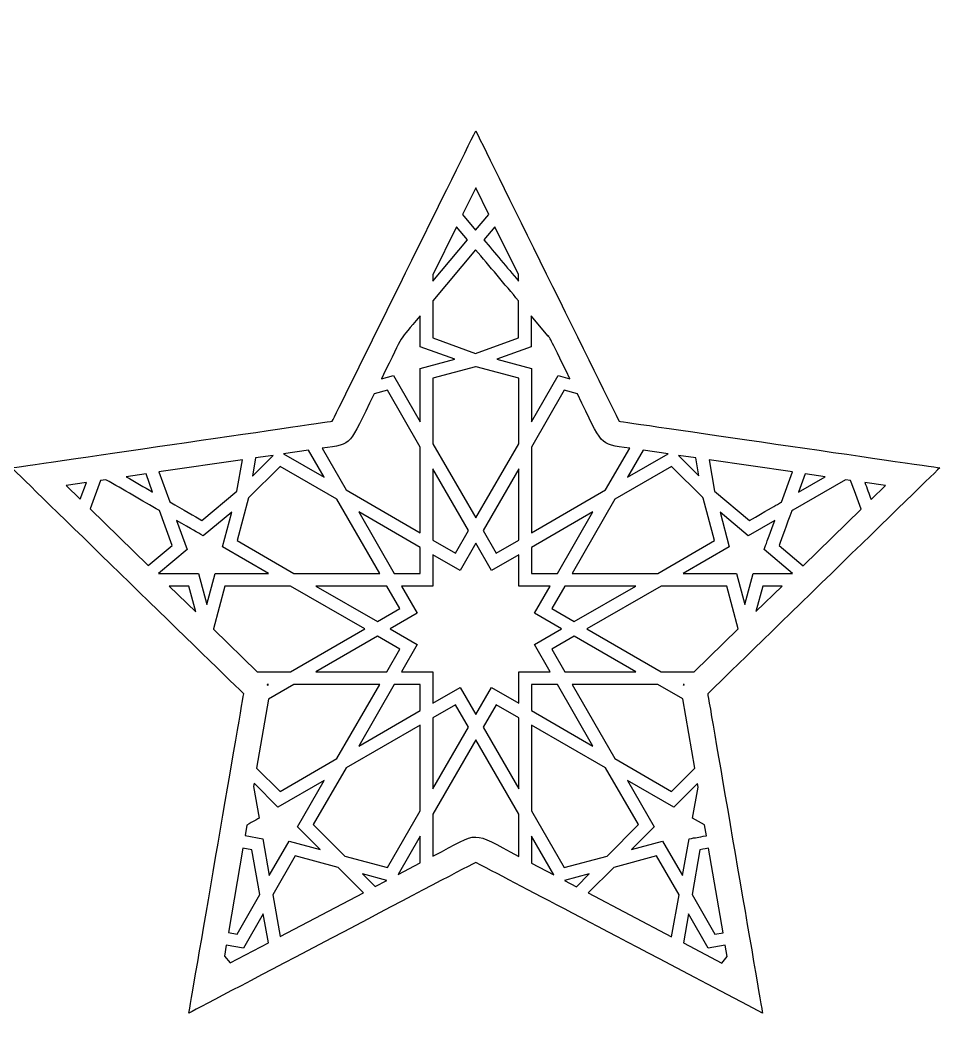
# Model space of a CAD drawing. Header units: millimetres. Extents: x -117 to 92, y -106 to 100.
# Drawn here: x -4.4 to 91.9, y -5.9 to 100.2 of the extents above; entities that cross this region are included whole.
import ezdxf

# ---------------------------------------------------------------- set-up
doc = ezdxf.new("R2010")
doc.units = ezdxf.units.MM
doc.header["$MEASUREMENT"] = 0
doc.layers.add('layer 1', color=7, linetype='Continuous')

msp = doc.modelspace()

# ---------------------------------------------------------------- linework, layer by layer
at = {"layer": 'layer 1', "color": 250}
for points, knots in [([(57.6633, -74.0462), (-35.9847, -77.3063), (-82.6981, 35.9438), (-17.6417, 100.1639), (-17.6417, 100.1639), (-115.9306, 72.747), (-116.9045, -66.9385), (-19.0207, -95.6874), (-19.0207, -95.6874), (15.7699, -105.9025), (54.2608, -97.1744), (81.3982, -70.3781), (81.3982, -70.3781), (73.7401, -72.5155), (65.72, -73.7644), (57.6633, -74.0462)], [0, 0, 0, 0, 0.2, 0.2, 0.2, 0.2, 0.4, 0.4, 0.4, 0.4, 0.6, 0.6, 0.6, 0.6, 1, 1, 1, 1]), ([(57.6633, -74.0462), (-35.9847, -77.3063), (-82.6981, 35.9438), (-17.6417, 100.1639), (-17.6417, 100.1639), (-115.9306, 72.747), (-116.9045, -66.9385), (-19.0207, -95.6874), (-19.0207, -95.6874), (15.7699, -105.9025), (54.2608, -97.1744), (81.3982, -70.3781), (81.3982, -70.3781), (73.7401, -72.5155), (65.72, -73.7644), (57.6633, -74.0462)], [0, 0, 0, 0, 0.2, 0.2, 0.2, 0.2, 0.4, 0.4, 0.4, 0.4, 0.6, 0.6, 0.6, 0.6, 1, 1, 1, 1]), ([(58.3452, 58.1639), (57.4732, 59.9306), (43.8803, 87.473), (43.3324, 88.5832), (43.3324, 88.5832), (41.5071, 84.8847), (28.8474, 59.2335), (28.3196, 58.1639), (28.3196, 58.1639), (27.3699, 58.026), (-4.3018, 53.4236), (-5.25, 53.286), (-5.25, 53.286), (-3.3129, 51.398), (14.992, 33.5545), (19.0412, 29.6079), (19.0412, 29.6079), (18.6683, 27.4341), (13.4849, -2.7859), (13.3068, -3.8262), (13.3068, -3.8262), (16.1177, -2.3484), (40.3363, 10.384), (43.3324, 11.9592), (43.3324, 11.9592), (48.9885, 8.9856), (57.0255, 4.7604), (73.358, -3.8262), (73.358, -3.8262), (73.2459, -3.1729), (67.7446, 28.9017), (67.6236, 29.6079), (67.6236, 29.6079), (68.7433, 30.6991), (90.092, 51.5091), (91.9149, 53.286), (91.9149, 53.286), (90.3993, 53.5062), (58.8769, 58.0866), (58.3452, 58.1639)], [0, 0, 0, 0, 0.09090909, 0.09090909, 0.09090909, 0.09090909, 0.18181818, 0.18181818, 0.18181818, 0.18181818, 0.27272727, 0.27272727, 0.27272727, 0.27272727, 0.36363636, 0.36363636, 0.36363636, 0.36363636, 0.45454545, 0.45454545, 0.45454545, 0.45454545, 0.54545455, 0.54545455, 0.54545455, 0.54545455, 0.63636364, 0.63636364, 0.63636364, 0.63636364, 0.72727273, 0.72727273, 0.72727273, 0.72727273, 0.81818182, 0.81818182, 0.81818182, 0.81818182, 1, 1, 1, 1]), ([(43.3324, 82.599), (43.3324, 82.599), (44.6991, 79.8297), (44.6991, 79.8297), (44.6991, 79.8297), (44.6991, 79.8297), (43.3239, 78.1925), (43.3239, 78.1925), (43.3239, 78.1925), (43.3239, 78.1925), (41.9605, 79.8195), (41.9605, 79.8195), (41.9605, 79.8195), (41.9605, 79.8195), (43.3324, 82.599), (43.3324, 82.599)], [0, 0, 0, 0, 0.2, 0.2, 0.2, 0.2, 0.4, 0.4, 0.4, 0.4, 0.6, 0.6, 0.6, 0.6, 1, 1, 1, 1]), ([(41.3202, 78.522), (41.3202, 78.522), (42.4593, 77.1624), (42.4593, 77.1624), (42.4593, 77.1624), (42.4593, 77.1624), (38.8366, 72.843), (38.8366, 72.843), (38.8366, 72.843), (38.8366, 72.843), (38.8366, 73.49), (38.8366, 73.49), (38.8366, 73.49), (38.8366, 73.49), (41.3202, 78.522), (41.3202, 78.522)], [0, 0, 0, 0, 0.2, 0.2, 0.2, 0.2, 0.4, 0.4, 0.4, 0.4, 0.6, 0.6, 0.6, 0.6, 1, 1, 1, 1]), ([(47.8145, 73.5171), (47.8145, 73.5171), (47.8145, 72.8409), (47.8145, 72.8409), (47.8145, 72.8409), (46.6044, 74.2841), (45.3182, 75.8176), (44.1883, 77.1627), (44.1883, 77.1627), (44.1883, 77.1627), (45.339, 78.5329), (45.339, 78.5329), (45.339, 78.5329), (45.339, 78.5329), (47.8145, 73.5171), (47.8145, 73.5171)], [0, 0, 0, 0, 0.2, 0.2, 0.2, 0.2, 0.4, 0.4, 0.4, 0.4, 0.6, 0.6, 0.6, 0.6, 1, 1, 1, 1]), ([(38.8366, 70.7817), (38.8366, 70.7817), (43.3239, 76.1326), (43.3239, 76.1326), (43.3239, 76.1326), (44.7439, 74.4425), (46.3949, 72.4733), (47.8145, 70.7799), (47.8145, 70.7799), (47.8145, 70.4261), (47.8145, 67.6162), (47.8145, 66.9001), (47.8145, 66.9001), (47.8145, 66.9001), (43.3257, 65.2653), (43.3257, 65.2653), (43.3257, 65.2653), (43.3257, 65.2653), (38.8366, 66.9001), (38.8366, 66.9001), (38.8366, 66.9001), (38.8366, 66.9001), (38.8366, 70.7817), (38.8366, 70.7817)], [0, 0, 0, 0, 0.14285714, 0.14285714, 0.14285714, 0.14285714, 0.28571429, 0.28571429, 0.28571429, 0.28571429, 0.42857143, 0.42857143, 0.42857143, 0.42857143, 0.57142857, 0.57142857, 0.57142857, 0.57142857, 0.71428571, 0.71428571, 0.71428571, 0.71428571, 1, 1, 1, 1]), ([(37.5126, 69.2037), (37.5126, 69.2037), (37.5126, 65.973), (37.5126, 65.973), (37.5126, 65.973), (37.5126, 65.973), (41.1311, 64.6554), (41.1311, 64.6554), (41.1311, 64.6554), (41.1311, 64.6554), (37.5327, 63.6916), (37.5327, 63.6916), (37.5327, 63.6916), (37.5327, 63.6916), (37.5327, 58.1067), (37.5327, 58.1067), (37.5327, 58.1067), (37.5327, 58.1067), (34.7402, 62.9437), (34.7402, 62.9437), (34.7402, 62.9437), (34.7402, 62.9437), (33.4627, 62.6011), (33.4627, 62.6011), (33.4627, 62.6011), (36.0179, 67.7781), (35.0943, 66.3219), (37.5126, 69.2037)], [0, 0, 0, 0, 0.125, 0.125, 0.125, 0.125, 0.25, 0.25, 0.25, 0.25, 0.375, 0.375, 0.375, 0.375, 0.5, 0.5, 0.5, 0.5, 0.625, 0.625, 0.625, 0.625, 0.75, 0.75, 0.75, 0.75, 1, 1, 1, 1]), ([(50.9683, 67.1273), (50.9683, 67.1273), (50.9157, 67.0835), (50.9157, 67.0835), (50.9157, 67.0835), (51.163, 66.7893), (50.8402, 67.3866), (53.1978, 62.6096), (53.1978, 62.6096), (53.1978, 62.6096), (51.9511, 62.9437), (51.9511, 62.9437), (51.9511, 62.9437), (51.9511, 62.9437), (49.1589, 58.1067), (49.1589, 58.1067), (49.1589, 58.1067), (49.1589, 58.1067), (49.1589, 63.6916), (49.1589, 63.6916), (49.1589, 63.6916), (49.1589, 63.6916), (45.5369, 64.6617), (45.5369, 64.6617), (45.5369, 64.6617), (45.5369, 64.6617), (49.1388, 65.973), (49.1388, 65.973), (49.1388, 65.973), (49.1388, 65.973), (49.1388, 69.2016), (49.1388, 69.2016), (49.1388, 69.2016), (49.1388, 69.2016), (50.9104, 67.0902), (50.9104, 67.0902), (50.9104, 67.0902), (50.9104, 67.0902), (50.9648, 67.1343), (50.9648, 67.1343), (50.9648, 67.1343), (50.9648, 67.1343), (50.9683, 67.1273), (50.9683, 67.1273)], [0, 0, 0, 0, 0.08333333, 0.08333333, 0.08333333, 0.08333333, 0.16666667, 0.16666667, 0.16666667, 0.16666667, 0.25, 0.25, 0.25, 0.25, 0.33333333, 0.33333333, 0.33333333, 0.33333333, 0.41666667, 0.41666667, 0.41666667, 0.41666667, 0.5, 0.5, 0.5, 0.5, 0.58333333, 0.58333333, 0.58333333, 0.58333333, 0.66666667, 0.66666667, 0.66666667, 0.66666667, 0.75, 0.75, 0.75, 0.75, 0.83333333, 0.83333333, 0.83333333, 0.83333333, 1, 1, 1, 1]), ([(43.3257, 63.8563), (43.3257, 63.8563), (43.3677, 63.8718), (43.3677, 63.8718), (43.3677, 63.8718), (43.3677, 63.8718), (47.8346, 62.6752), (47.8346, 62.6752), (47.8346, 62.6752), (47.8346, 62.6752), (47.8346, 55.813), (47.8346, 55.813), (47.8346, 55.813), (47.8346, 55.813), (43.3458, 48.0371), (43.3458, 48.0371), (43.3458, 48.0371), (43.3458, 48.0371), (38.8567, 55.813), (38.8567, 55.813), (38.8567, 55.813), (38.8567, 55.813), (38.8567, 62.6752), (38.8567, 62.6752), (38.8567, 62.6752), (38.8567, 62.6752), (43.3003, 63.8655), (43.3003, 63.8655), (43.3003, 63.8655), (43.3003, 63.8655), (43.3257, 63.8563), (43.3257, 63.8563)], [0, 0, 0, 0, 0.11111111, 0.11111111, 0.11111111, 0.11111111, 0.22222222, 0.22222222, 0.22222222, 0.22222222, 0.33333333, 0.33333333, 0.33333333, 0.33333333, 0.44444444, 0.44444444, 0.44444444, 0.44444444, 0.55555556, 0.55555556, 0.55555556, 0.55555556, 0.66666667, 0.66666667, 0.66666667, 0.66666667, 0.77777778, 0.77777778, 0.77777778, 0.77777778, 1, 1, 1, 1]), ([(32.6831, 61.021), (32.6831, 61.021), (34.1013, 61.4017), (34.1013, 61.4017), (34.1013, 61.4017), (34.1013, 61.4017), (37.5327, 55.4577), (37.5327, 55.4577), (37.5327, 55.4577), (37.5327, 55.4577), (37.5327, 46.4802), (37.5327, 46.4802), (37.5327, 46.4802), (37.5327, 46.4802), (29.7565, 50.9697), (29.7565, 50.9697), (29.7565, 50.9697), (29.7565, 50.9697), (27.2387, 55.3307), (27.2387, 55.3307), (27.2387, 55.3307), (30.5961, 55.8183), (29.9808, 55.5463), (32.6831, 61.021)], [0, 0, 0, 0, 0.14285714, 0.14285714, 0.14285714, 0.14285714, 0.28571429, 0.28571429, 0.28571429, 0.28571429, 0.42857143, 0.42857143, 0.42857143, 0.42857143, 0.57142857, 0.57142857, 0.57142857, 0.57142857, 0.71428571, 0.71428571, 0.71428571, 0.71428571, 1, 1, 1, 1]), ([(59.4505, 55.3272), (59.4505, 55.3272), (56.9348, 50.9697), (56.9348, 50.9697), (56.9348, 50.9697), (56.9348, 50.9697), (49.1589, 46.4802), (49.1589, 46.4802), (49.1589, 46.4802), (49.1589, 46.4802), (49.1589, 55.4577), (49.1589, 55.4577), (49.1589, 55.4577), (49.1589, 55.4577), (52.59, 61.4017), (52.59, 61.4017), (52.59, 61.4017), (52.59, 61.4017), (53.9778, 61.0295), (53.9778, 61.0295), (53.9778, 61.0295), (56.6932, 55.5272), (56.0864, 55.8158), (59.4505, 55.3272)], [0, 0, 0, 0, 0.14285714, 0.14285714, 0.14285714, 0.14285714, 0.28571429, 0.28571429, 0.28571429, 0.28571429, 0.42857143, 0.42857143, 0.42857143, 0.42857143, 0.57142857, 0.57142857, 0.57142857, 0.57142857, 0.71428571, 0.71428571, 0.71428571, 0.71428571, 1, 1, 1, 1]), ([(18.9075, 54.12), (18.9075, 54.12), (18.3293, 50.8371), (18.3293, 50.8371), (18.3293, 50.8371), (18.3293, 50.8371), (14.6692, 47.7675), (14.6692, 47.7675), (14.6692, 47.7675), (13.9337, 48.1926), (12.7155, 48.895), (11.2931, 49.7152), (11.2931, 49.7152), (11.2931, 49.7152), (10.153, 52.8479), (10.153, 52.8479), (10.153, 52.8479), (10.153, 52.8479), (18.9075, 54.12), (18.9075, 54.12)], [0, 0, 0, 0, 0.16666667, 0.16666667, 0.16666667, 0.16666667, 0.33333333, 0.33333333, 0.33333333, 0.33333333, 0.5, 0.5, 0.5, 0.5, 0.66666667, 0.66666667, 0.66666667, 0.66666667, 1, 1, 1, 1]), ([(22.1284, 54.5881), (22.1284, 54.5881), (19.9507, 52.409), (19.9507, 52.409), (19.9507, 52.409), (19.9507, 52.409), (20.2876, 54.3207), (20.2876, 54.3207), (20.2876, 54.3207), (20.2876, 54.3207), (22.1284, 54.5881), (22.1284, 54.5881)], [0, 0, 0, 0, 0.25, 0.25, 0.25, 0.25, 0.5, 0.5, 0.5, 0.5, 1, 1, 1, 1]), ([(25.8283, 55.1258), (25.8283, 55.1258), (27.4631, 52.2933), (27.4631, 52.2933), (27.4631, 52.2933), (27.4631, 52.2933), (23.2149, 54.7462), (23.2149, 54.7462), (23.2149, 54.7462), (23.2149, 54.7462), (25.8283, 55.1258), (25.8283, 55.1258)], [0, 0, 0, 0, 0.25, 0.25, 0.25, 0.25, 0.5, 0.5, 0.5, 0.5, 1, 1, 1, 1]), ([(63.4711, 54.743), (63.4711, 54.743), (59.2282, 52.2933), (59.2282, 52.2933), (59.2282, 52.2933), (59.2282, 52.2933), (60.8612, 55.1222), (60.8612, 55.1222), (60.8612, 55.1222), (60.8612, 55.1222), (63.4711, 54.743), (63.4711, 54.743)], [0, 0, 0, 0, 0.25, 0.25, 0.25, 0.25, 0.5, 0.5, 0.5, 0.5, 1, 1, 1, 1]), ([(66.378, 54.3204), (66.378, 54.3204), (66.7092, 52.4404), (66.7092, 52.4404), (66.7092, 52.4404), (66.7092, 52.4404), (64.5675, 54.5836), (64.5675, 54.5836), (64.5675, 54.5836), (64.5675, 54.5836), (66.378, 54.3204), (66.378, 54.3204)], [0, 0, 0, 0, 0.25, 0.25, 0.25, 0.25, 0.5, 0.5, 0.5, 0.5, 1, 1, 1, 1]), ([(76.4868, 52.8518), (76.4868, 52.8518), (75.3399, 49.7001), (75.3399, 49.7001), (75.3399, 49.7001), (75.1576, 49.5935), (75.5241, 49.8055), (71.996, 47.7697), (71.996, 47.7697), (71.996, 47.7697), (68.3359, 50.8392), (68.3359, 50.8392), (68.3359, 50.8392), (68.3359, 50.8392), (67.7577, 54.12), (67.7577, 54.12), (67.7577, 54.12), (67.7577, 54.12), (76.4868, 52.8518), (76.4868, 52.8518)], [0, 0, 0, 0, 0.16666667, 0.16666667, 0.16666667, 0.16666667, 0.33333333, 0.33333333, 0.33333333, 0.33333333, 0.5, 0.5, 0.5, 0.5, 0.66666667, 0.66666667, 0.66666667, 0.66666667, 1, 1, 1, 1]), ([(18.355, 45.6555), (18.355, 45.6555), (19.5591, 50.1442), (19.5591, 50.1442), (19.5591, 50.1442), (19.5591, 50.1442), (22.8441, 53.431), (22.8441, 53.431), (22.8441, 53.431), (22.8441, 53.431), (28.787, 50.0003), (28.787, 50.0003), (28.787, 50.0003), (28.787, 50.0003), (33.2761, 42.224), (33.2761, 42.224), (33.2761, 42.224), (33.2761, 42.224), (24.2986, 42.224), (24.2986, 42.224), (24.2986, 42.224), (24.2986, 42.224), (18.355, 45.6555), (18.355, 45.6555)], [0, 0, 0, 0, 0.14285714, 0.14285714, 0.14285714, 0.14285714, 0.28571429, 0.28571429, 0.28571429, 0.28571429, 0.42857143, 0.42857143, 0.42857143, 0.42857143, 0.57142857, 0.57142857, 0.57142857, 0.57142857, 0.71428571, 0.71428571, 0.71428571, 0.71428571, 1, 1, 1, 1]), ([(42.5813, 46.7131), (42.5813, 46.7131), (41.2186, 44.353), (41.2186, 44.353), (41.2186, 44.353), (41.2186, 44.353), (38.8567, 45.7158), (38.8567, 45.7158), (38.8567, 45.7158), (38.8567, 45.7158), (38.8567, 53.1643), (38.8567, 53.1643), (38.8567, 53.1643), (38.8567, 53.1643), (42.5813, 46.7131), (42.5813, 46.7131)], [0, 0, 0, 0, 0.2, 0.2, 0.2, 0.2, 0.4, 0.4, 0.4, 0.4, 0.6, 0.6, 0.6, 0.6, 1, 1, 1, 1]), ([(47.8346, 53.1643), (47.8346, 53.1643), (47.8346, 45.7158), (47.8346, 45.7158), (47.8346, 45.7158), (47.8346, 45.7158), (45.4727, 44.353), (45.4727, 44.353), (45.4727, 44.353), (45.4727, 44.353), (44.1103, 46.7131), (44.1103, 46.7131), (44.1103, 46.7131), (44.1103, 46.7131), (47.8346, 53.1643), (47.8346, 53.1643)], [0, 0, 0, 0, 0.2, 0.2, 0.2, 0.2, 0.4, 0.4, 0.4, 0.4, 0.6, 0.6, 0.6, 0.6, 1, 1, 1, 1]), ([(53.4152, 42.224), (53.4152, 42.224), (57.9043, 50.0003), (57.9043, 50.0003), (57.9043, 50.0003), (57.9043, 50.0003), (63.8471, 53.431), (63.8471, 53.431), (63.8471, 53.431), (63.8471, 53.431), (67.11, 50.1664), (67.11, 50.1664), (67.11, 50.1664), (67.11, 50.1664), (67.1156, 50.1347), (67.1156, 50.1347), (67.1156, 50.1347), (67.1156, 50.1347), (67.1403, 50.1139), (67.1403, 50.1139), (67.1403, 50.1139), (67.1403, 50.1139), (68.3362, 45.6555), (68.3362, 45.6555), (68.3362, 45.6555), (68.3362, 45.6555), (62.3926, 42.224), (62.3926, 42.224), (62.3926, 42.224), (62.3926, 42.224), (53.4152, 42.224), (53.4152, 42.224)], [0, 0, 0, 0, 0.11111111, 0.11111111, 0.11111111, 0.11111111, 0.22222222, 0.22222222, 0.22222222, 0.22222222, 0.33333333, 0.33333333, 0.33333333, 0.33333333, 0.44444444, 0.44444444, 0.44444444, 0.44444444, 0.55555556, 0.55555556, 0.55555556, 0.55555556, 0.66666667, 0.66666667, 0.66666667, 0.66666667, 0.77777778, 0.77777778, 0.77777778, 0.77777778, 1, 1, 1, 1]), ([(2.9676, 48.974), (2.9676, 48.974), (4.0548, 51.9617), (4.0548, 51.9617), (4.0548, 51.9617), (4.0548, 51.9617), (4.614, 52.0432), (4.614, 52.0432), (4.614, 52.0432), (6.4167, 51.0025), (8.4452, 49.8309), (10.2136, 48.8093), (10.2136, 48.8093), (10.2136, 48.8093), (10.214, 48.8089), (10.214, 48.8089), (10.214, 48.8089), (10.214, 48.8089), (10.214, 48.8089), (10.214, 48.8089), (10.214, 48.8089), (10.214, 48.8089), (11.5485, 45.1436), (11.5485, 45.1436), (11.5485, 45.1436), (11.5485, 45.1436), (9.0491, 43.046), (9.0491, 43.046), (9.0491, 43.046), (9.0491, 43.046), (2.9676, 48.974), (2.9676, 48.974)], [0, 0, 0, 0, 0.11111111, 0.11111111, 0.11111111, 0.11111111, 0.22222222, 0.22222222, 0.22222222, 0.22222222, 0.33333333, 0.33333333, 0.33333333, 0.33333333, 0.44444444, 0.44444444, 0.44444444, 0.44444444, 0.55555556, 0.55555556, 0.55555556, 0.55555556, 0.66666667, 0.66666667, 0.66666667, 0.66666667, 0.77777778, 0.77777778, 0.77777778, 0.77777778, 1, 1, 1, 1]), ([(8.8145, 52.6535), (8.8145, 52.6535), (9.5091, 50.7457), (9.5091, 50.7457), (9.5091, 50.7457), (8.5954, 51.2734), (7.6514, 51.8185), (6.73, 52.3508), (6.73, 52.3508), (6.73, 52.3508), (8.8145, 52.6535), (8.8145, 52.6535)], [0, 0, 0, 0, 0.25, 0.25, 0.25, 0.25, 0.5, 0.5, 0.5, 0.5, 1, 1, 1, 1]), ([(77.6058, 43.0361), (77.6058, 43.0361), (75.0912, 45.146), (75.0912, 45.146), (75.0912, 45.146), (75.3802, 45.9419), (75.8596, 47.2574), (76.4205, 48.7952), (76.4205, 48.7952), (76.4205, 48.7952), (76.5426, 48.8664), (76.5426, 48.8664), (76.5426, 48.8664), (76.5426, 48.8664), (76.5426, 48.8664), (76.5426, 48.8664), (76.5426, 48.8664), (76.5426, 48.8664), (82.0462, 52.0436), (82.0462, 52.0436), (82.0462, 52.0436), (82.0462, 52.0436), (82.5839, 51.9656), (82.5839, 51.9656), (82.5839, 51.9656), (82.9338, 51.0043), (83.306, 49.9819), (83.6793, 48.9564), (83.6793, 48.9564), (83.6793, 48.9564), (77.6058, 43.0361), (77.6058, 43.0361)], [0, 0, 0, 0, 0.11111111, 0.11111111, 0.11111111, 0.11111111, 0.22222222, 0.22222222, 0.22222222, 0.22222222, 0.33333333, 0.33333333, 0.33333333, 0.33333333, 0.44444444, 0.44444444, 0.44444444, 0.44444444, 0.55555556, 0.55555556, 0.55555556, 0.55555556, 0.66666667, 0.66666667, 0.66666667, 0.66666667, 0.77777778, 0.77777778, 0.77777778, 0.77777778, 1, 1, 1, 1]), ([(79.9303, 52.3512), (79.9303, 52.3512), (77.1243, 50.7312), (77.1243, 50.7312), (77.1243, 50.7312), (77.1243, 50.7312), (77.8253, 52.657), (77.8253, 52.657), (77.8253, 52.657), (77.8253, 52.657), (79.9303, 52.3512), (79.9303, 52.3512)], [0, 0, 0, 0, 0.25, 0.25, 0.25, 0.25, 0.5, 0.5, 0.5, 0.5, 1, 1, 1, 1]), ([(0.441, 51.4368), (0.441, 51.4368), (2.5668, 51.7458), (2.5668, 51.7458), (2.5668, 51.7458), (2.5668, 51.7458), (1.9272, 49.9883), (1.9272, 49.9883), (1.9272, 49.9883), (1.9272, 49.9883), (0.441, 51.4368), (0.441, 51.4368)], [0, 0, 0, 0, 0.25, 0.25, 0.25, 0.25, 0.5, 0.5, 0.5, 0.5, 1, 1, 1, 1]), ([(84.7192, 49.9703), (84.5002, 50.5718), (84.2829, 51.169), (84.0719, 51.7493), (84.0719, 51.7493), (84.0719, 51.7493), (86.2238, 51.4368), (86.2238, 51.4368), (86.2238, 51.4368), (86.2238, 51.4368), (84.7192, 49.9703), (84.7192, 49.9703)], [0, 0, 0, 0, 0.25, 0.25, 0.25, 0.25, 0.5, 0.5, 0.5, 0.5, 1, 1, 1, 1]), ([(14.3164, 42.224), (14.3164, 42.224), (10.1297, 42.224), (10.1297, 42.224), (10.1297, 42.224), (10.1297, 42.224), (13.1103, 44.7255), (13.1103, 44.7255), (13.1103, 44.7255), (13.1103, 44.7255), (11.9976, 47.7806), (11.9976, 47.7806), (11.9976, 47.7806), (13.6994, 46.7988), (14.1492, 46.5388), (14.8096, 46.1575), (14.8096, 46.1575), (14.8096, 46.1575), (17.7888, 48.6562), (17.7888, 48.6562), (17.7888, 48.6562), (17.7888, 48.6562), (16.8127, 45.0166), (16.8127, 45.0166), (16.8127, 45.0166), (16.8127, 45.0166), (21.65, 42.224), (21.65, 42.224), (21.65, 42.224), (21.65, 42.224), (16.0652, 42.224), (16.0652, 42.224), (16.0652, 42.224), (16.0652, 42.224), (15.1906, 38.9587), (15.1906, 38.9587), (15.1906, 38.9587), (15.1906, 38.9587), (14.3164, 42.224), (14.3164, 42.224)], [0, 0, 0, 0, 0.09090909, 0.09090909, 0.09090909, 0.09090909, 0.18181818, 0.18181818, 0.18181818, 0.18181818, 0.27272727, 0.27272727, 0.27272727, 0.27272727, 0.36363636, 0.36363636, 0.36363636, 0.36363636, 0.45454545, 0.45454545, 0.45454545, 0.45454545, 0.54545455, 0.54545455, 0.54545455, 0.54545455, 0.63636364, 0.63636364, 0.63636364, 0.63636364, 0.72727273, 0.72727273, 0.72727273, 0.72727273, 0.81818182, 0.81818182, 0.81818182, 0.81818182, 1, 1, 1, 1]), ([(31.0804, 48.6763), (31.0804, 48.6763), (37.5327, 44.9513), (37.5327, 44.9513), (37.5327, 44.9513), (37.5327, 44.9513), (37.5327, 42.224), (37.5327, 42.224), (37.5327, 42.224), (37.5327, 42.224), (34.8054, 42.224), (34.8054, 42.224), (34.8054, 42.224), (34.8054, 42.224), (31.0804, 48.6763), (31.0804, 48.6763)], [0, 0, 0, 0, 0.2, 0.2, 0.2, 0.2, 0.4, 0.4, 0.4, 0.4, 0.6, 0.6, 0.6, 0.6, 1, 1, 1, 1]), ([(49.1589, 42.224), (49.1589, 42.224), (49.1589, 44.9513), (49.1589, 44.9513), (49.1589, 44.9513), (49.1589, 44.9513), (55.6108, 48.6763), (55.6108, 48.6763), (55.6108, 48.6763), (55.6108, 48.6763), (51.8859, 42.224), (51.8859, 42.224), (51.8859, 42.224), (51.8859, 42.224), (49.1589, 42.224), (49.1589, 42.224)], [0, 0, 0, 0, 0.2, 0.2, 0.2, 0.2, 0.4, 0.4, 0.4, 0.4, 0.6, 0.6, 0.6, 0.6, 1, 1, 1, 1]), ([(76.5133, 42.224), (76.5133, 42.224), (72.3685, 42.224), (72.3685, 42.224), (72.3685, 42.224), (72.3685, 42.224), (71.4975, 38.9707), (71.4975, 38.9707), (71.4975, 38.9707), (71.4975, 38.9707), (70.6261, 42.224), (70.6261, 42.224), (70.6261, 42.224), (70.6261, 42.224), (65.0413, 42.224), (65.0413, 42.224), (65.0413, 42.224), (65.0413, 42.224), (69.8786, 45.0166), (69.8786, 45.0166), (69.8786, 45.0166), (69.8786, 45.0166), (68.9092, 48.6304), (68.9092, 48.6304), (68.9092, 48.6304), (68.9092, 48.6304), (71.8552, 46.1596), (71.8552, 46.1596), (71.8552, 46.1596), (71.8552, 46.1596), (74.6351, 47.7637), (74.6351, 47.7637), (74.6351, 47.7637), (73.8272, 45.5475), (73.7468, 45.3221), (73.5316, 44.7266), (73.5316, 44.7266), (73.5316, 44.7266), (76.5133, 42.224), (76.5133, 42.224)], [0, 0, 0, 0, 0.09090909, 0.09090909, 0.09090909, 0.09090909, 0.18181818, 0.18181818, 0.18181818, 0.18181818, 0.27272727, 0.27272727, 0.27272727, 0.27272727, 0.36363636, 0.36363636, 0.36363636, 0.36363636, 0.45454545, 0.45454545, 0.45454545, 0.45454545, 0.54545455, 0.54545455, 0.54545455, 0.54545455, 0.63636364, 0.63636364, 0.63636364, 0.63636364, 0.72727273, 0.72727273, 0.72727273, 0.72727273, 0.81818182, 0.81818182, 0.81818182, 0.81818182, 1, 1, 1, 1]), ([(47.8346, 28.635), (47.8346, 28.635), (44.988, 30.2775), (44.988, 30.2775), (44.988, 30.2775), (44.988, 30.2775), (43.3458, 27.4331), (43.3458, 27.4331), (43.3458, 27.4331), (43.3458, 27.4331), (41.7033, 30.2775), (41.7033, 30.2775), (41.7033, 30.2775), (41.7033, 30.2775), (38.8567, 28.635), (38.8567, 28.635), (38.8567, 28.635), (38.8567, 28.635), (38.8567, 31.9222), (38.8567, 31.9222), (38.8567, 31.9222), (38.8567, 31.9222), (35.5695, 31.9222), (35.5695, 31.9222), (35.5695, 31.9222), (35.5695, 31.9222), (37.2121, 34.7687), (37.2121, 34.7687), (37.2121, 34.7687), (37.2121, 34.7687), (34.3676, 36.4109), (34.3676, 36.4109), (34.3676, 36.4109), (34.3676, 36.4109), (37.2121, 38.0531), (37.2121, 38.0531), (37.2121, 38.0531), (37.2121, 38.0531), (35.5695, 40.9), (35.5695, 40.9), (35.5695, 40.9), (35.5695, 40.9), (38.8567, 40.9), (38.8567, 40.9), (38.8567, 40.9), (38.8567, 40.9), (38.8567, 44.1872), (38.8567, 44.1872), (38.8567, 44.1872), (38.8567, 44.1872), (41.7033, 42.5443), (41.7033, 42.5443), (41.7033, 42.5443), (41.7033, 42.5443), (43.3458, 45.3891), (43.3458, 45.3891), (43.3458, 45.3891), (43.3458, 45.3891), (44.988, 42.5443), (44.988, 42.5443), (44.988, 42.5443), (44.988, 42.5443), (47.8346, 44.1872), (47.8346, 44.1872), (47.8346, 44.1872), (47.8346, 44.1872), (47.8346, 40.9), (47.8346, 40.9), (47.8346, 40.9), (47.8346, 40.9), (51.1217, 40.9), (51.1217, 40.9), (51.1217, 40.9), (51.1217, 40.9), (49.4792, 38.0531), (49.4792, 38.0531), (49.4792, 38.0531), (49.4792, 38.0531), (52.3237, 36.4109), (52.3237, 36.4109), (52.3237, 36.4109), (52.3237, 36.4109), (49.4792, 34.7687), (49.4792, 34.7687), (49.4792, 34.7687), (49.4792, 34.7687), (51.1217, 31.9222), (51.1217, 31.9222), (51.1217, 31.9222), (51.1217, 31.9222), (47.8346, 31.9222), (47.8346, 31.9222), (47.8346, 31.9222), (47.8346, 31.9222), (47.8346, 28.635), (47.8346, 28.635)], [0, 0, 0, 0, 0.04, 0.04, 0.04, 0.04, 0.08, 0.08, 0.08, 0.08, 0.12, 0.12, 0.12, 0.12, 0.16, 0.16, 0.16, 0.16, 0.2, 0.2, 0.2, 0.2, 0.24, 0.24, 0.24, 0.24, 0.28, 0.28, 0.28, 0.28, 0.32, 0.32, 0.32, 0.32, 0.36, 0.36, 0.36, 0.36, 0.4, 0.4, 0.4, 0.4, 0.44, 0.44, 0.44, 0.44, 0.48, 0.48, 0.48, 0.48, 0.52, 0.52, 0.52, 0.52, 0.56, 0.56, 0.56, 0.56, 0.6, 0.6, 0.6, 0.6, 0.64, 0.64, 0.64, 0.64, 0.68, 0.68, 0.68, 0.68, 0.72, 0.72, 0.72, 0.72, 0.76, 0.76, 0.76, 0.76, 0.8, 0.8, 0.8, 0.8, 0.84, 0.84, 0.84, 0.84, 0.88, 0.88, 0.88, 0.88, 0.92, 0.92, 0.92, 0.92, 1, 1, 1, 1]), ([(11.2508, 40.9), (11.2508, 40.9), (13.3001, 40.9), (13.3001, 40.9), (13.3001, 40.9), (13.3001, 40.9), (14.024, 38.1967), (14.024, 38.1967), (14.024, 38.1967), (14.024, 38.1967), (11.2508, 40.9), (11.2508, 40.9)], [0, 0, 0, 0, 0.25, 0.25, 0.25, 0.25, 0.5, 0.5, 0.5, 0.5, 1, 1, 1, 1]), ([(15.8877, 36.3799), (15.8877, 36.3799), (15.8792, 36.4109), (15.8792, 36.4109), (15.8792, 36.4109), (15.8792, 36.4109), (17.0815, 40.9), (17.0815, 40.9), (17.0815, 40.9), (17.0815, 40.9), (23.9437, 40.9), (23.9437, 40.9), (23.9437, 40.9), (23.9437, 40.9), (31.7197, 36.4109), (31.7197, 36.4109), (31.7197, 36.4109), (31.7197, 36.4109), (23.9434, 31.9222), (23.9434, 31.9222), (23.9434, 31.9222), (23.9434, 31.9222), (20.4611, 31.9222), (20.4611, 31.9222), (20.4611, 31.9222), (20.4611, 31.9222), (15.8877, 36.3799), (15.8877, 36.3799)], [0, 0, 0, 0, 0.125, 0.125, 0.125, 0.125, 0.25, 0.25, 0.25, 0.25, 0.375, 0.375, 0.375, 0.375, 0.5, 0.5, 0.5, 0.5, 0.625, 0.625, 0.625, 0.625, 0.75, 0.75, 0.75, 0.75, 1, 1, 1, 1]), ([(34.0406, 40.9), (34.0406, 40.9), (35.4034, 38.5382), (35.4034, 38.5382), (35.4034, 38.5382), (35.4034, 38.5382), (33.0436, 37.1754), (33.0436, 37.1754), (33.0436, 37.1754), (33.0436, 37.1754), (26.5924, 40.9), (26.5924, 40.9), (26.5924, 40.9), (26.5924, 40.9), (34.0406, 40.9), (34.0406, 40.9)], [0, 0, 0, 0, 0.2, 0.2, 0.2, 0.2, 0.4, 0.4, 0.4, 0.4, 0.6, 0.6, 0.6, 0.6, 1, 1, 1, 1]), ([(51.2879, 38.5382), (51.2879, 38.5382), (52.6507, 40.9), (52.6507, 40.9), (52.6507, 40.9), (52.6507, 40.9), (60.0989, 40.9), (60.0989, 40.9), (60.0989, 40.9), (60.0989, 40.9), (53.6476, 37.1754), (53.6476, 37.1754), (53.6476, 37.1754), (53.6476, 37.1754), (51.2879, 38.5382), (51.2879, 38.5382)], [0, 0, 0, 0, 0.2, 0.2, 0.2, 0.2, 0.4, 0.4, 0.4, 0.4, 0.6, 0.6, 0.6, 0.6, 1, 1, 1, 1]), ([(66.2037, 31.9222), (66.2037, 31.9222), (62.7479, 31.9222), (62.7479, 31.9222), (62.7479, 31.9222), (62.7479, 31.9222), (54.972, 36.4109), (54.972, 36.4109), (54.972, 36.4109), (54.972, 36.4109), (62.7475, 40.9), (62.7475, 40.9), (62.7475, 40.9), (62.7475, 40.9), (69.6098, 40.9), (69.6098, 40.9), (69.6098, 40.9), (69.6098, 40.9), (70.8113, 36.4134), (70.8113, 36.4134), (70.8113, 36.4134), (70.8113, 36.4134), (66.2037, 31.9222), (66.2037, 31.9222)], [0, 0, 0, 0, 0.14285714, 0.14285714, 0.14285714, 0.14285714, 0.28571429, 0.28571429, 0.28571429, 0.28571429, 0.42857143, 0.42857143, 0.42857143, 0.42857143, 0.57142857, 0.57142857, 0.57142857, 0.57142857, 0.71428571, 0.71428571, 0.71428571, 0.71428571, 1, 1, 1, 1]), ([(72.668, 38.2231), (72.668, 38.2231), (73.3848, 40.9), (73.3848, 40.9), (73.3848, 40.9), (73.3848, 40.9), (75.414, 40.9), (75.414, 40.9), (75.414, 40.9), (75.414, 40.9), (72.668, 38.2231), (72.668, 38.2231)], [0, 0, 0, 0, 0.25, 0.25, 0.25, 0.25, 0.5, 0.5, 0.5, 0.5, 1, 1, 1, 1]), ([(35.4034, 34.2837), (35.4034, 34.2837), (34.0406, 31.9222), (34.0406, 31.9222), (34.0406, 31.9222), (34.0406, 31.9222), (26.592, 31.9222), (26.592, 31.9222), (26.592, 31.9222), (26.592, 31.9222), (33.0436, 35.6464), (33.0436, 35.6464), (33.0436, 35.6464), (33.0436, 35.6464), (35.4034, 34.2837), (35.4034, 34.2837)], [0, 0, 0, 0, 0.2, 0.2, 0.2, 0.2, 0.4, 0.4, 0.4, 0.4, 0.6, 0.6, 0.6, 0.6, 1, 1, 1, 1]), ([(52.6507, 31.9222), (52.6507, 31.9222), (51.2879, 34.2837), (51.2879, 34.2837), (51.2879, 34.2837), (51.2879, 34.2837), (53.6476, 35.6464), (53.6476, 35.6464), (53.6476, 35.6464), (53.6476, 35.6464), (60.0992, 31.9222), (60.0992, 31.9222), (60.0992, 31.9222), (60.0992, 31.9222), (52.6507, 31.9222), (52.6507, 31.9222)], [0, 0, 0, 0, 0.2, 0.2, 0.2, 0.2, 0.4, 0.4, 0.4, 0.4, 0.6, 0.6, 0.6, 0.6, 1, 1, 1, 1]), ([(21.6341, 29.0597), (21.6341, 29.0597), (24.2986, 30.5978), (24.2986, 30.5978), (24.2986, 30.5978), (24.2986, 30.5978), (33.2761, 30.5978), (33.2761, 30.5978), (33.2761, 30.5978), (33.2761, 30.5978), (28.787, 22.8219), (28.787, 22.8219), (28.787, 22.8219), (28.787, 22.8219), (22.8441, 19.3908), (22.8441, 19.3908), (22.8441, 19.3908), (22.8441, 19.3908), (20.3959, 21.8405), (20.3959, 21.8405), (20.3959, 21.8405), (20.3959, 21.8405), (21.6341, 29.0597), (21.6341, 29.0597)], [0, 0, 0, 0, 0.14285714, 0.14285714, 0.14285714, 0.14285714, 0.28571429, 0.28571429, 0.28571429, 0.28571429, 0.42857143, 0.42857143, 0.42857143, 0.42857143, 0.57142857, 0.57142857, 0.57142857, 0.57142857, 0.71428571, 0.71428571, 0.71428571, 0.71428571, 1, 1, 1, 1]), ([(21.5216, 30.5238), (21.5124, 30.5488), (21.5022, 30.5735), (21.4923, 30.5978), (21.4923, 30.5978), (21.4923, 30.5978), (21.6496, 30.5978), (21.6496, 30.5978), (21.6496, 30.5978), (21.6496, 30.5978), (21.5216, 30.5238), (21.5216, 30.5238)], [0, 0, 0, 0, 0.25, 0.25, 0.25, 0.25, 0.5, 0.5, 0.5, 0.5, 1, 1, 1, 1]), ([(37.5327, 27.8705), (37.5327, 27.8705), (31.0804, 24.1459), (31.0804, 24.1459), (31.0804, 24.1459), (31.0804, 24.1459), (34.8054, 30.5978), (34.8054, 30.5978), (34.8054, 30.5978), (34.8054, 30.5978), (37.5327, 30.5978), (37.5327, 30.5978), (37.5327, 30.5978), (37.5327, 30.5978), (37.5327, 27.8705), (37.5327, 27.8705)], [0, 0, 0, 0, 0.2, 0.2, 0.2, 0.2, 0.4, 0.4, 0.4, 0.4, 0.6, 0.6, 0.6, 0.6, 1, 1, 1, 1]), ([(51.8859, 30.5978), (51.8859, 30.5978), (55.6108, 24.1459), (55.6108, 24.1459), (55.6108, 24.1459), (55.6108, 24.1459), (49.1589, 27.8705), (49.1589, 27.8705), (49.1589, 27.8705), (49.1589, 27.8705), (49.1589, 30.5978), (49.1589, 30.5978), (49.1589, 30.5978), (49.1589, 30.5978), (51.8859, 30.5978), (51.8859, 30.5978)], [0, 0, 0, 0, 0.2, 0.2, 0.2, 0.2, 0.4, 0.4, 0.4, 0.4, 0.6, 0.6, 0.6, 0.6, 1, 1, 1, 1]), ([(65.0279, 29.0767), (65.0279, 29.0767), (66.2728, 21.8179), (66.2728, 21.8179), (66.2728, 21.8179), (66.2728, 21.8179), (63.8471, 19.3908), (63.8471, 19.3908), (63.8471, 19.3908), (63.8471, 19.3908), (57.9043, 22.8219), (57.9043, 22.8219), (57.9043, 22.8219), (57.9043, 22.8219), (53.4152, 30.5978), (53.4152, 30.5978), (53.4152, 30.5978), (53.4152, 30.5978), (62.393, 30.5978), (62.393, 30.5978), (62.393, 30.5978), (62.393, 30.5978), (65.0279, 29.0767), (65.0279, 29.0767)], [0, 0, 0, 0, 0.14285714, 0.14285714, 0.14285714, 0.14285714, 0.28571429, 0.28571429, 0.28571429, 0.28571429, 0.42857143, 0.42857143, 0.42857143, 0.42857143, 0.57142857, 0.57142857, 0.57142857, 0.57142857, 0.71428571, 0.71428571, 0.71428571, 0.71428571, 1, 1, 1, 1]), ([(65.0417, 30.5978), (65.0417, 30.5978), (65.1725, 30.5978), (65.1725, 30.5978), (65.1725, 30.5978), (65.1641, 30.5774), (65.156, 30.5569), (65.1482, 30.5365), (65.1482, 30.5365), (65.1482, 30.5365), (65.0417, 30.5978), (65.0417, 30.5978)], [0, 0, 0, 0, 0.25, 0.25, 0.25, 0.25, 0.5, 0.5, 0.5, 0.5, 1, 1, 1, 1]), ([(42.5813, 26.1091), (42.5813, 26.1091), (38.8567, 19.6578), (38.8567, 19.6578), (38.8567, 19.6578), (38.8567, 19.6578), (38.8567, 27.106), (38.8567, 27.106), (38.8567, 27.106), (38.8567, 27.106), (41.2186, 28.4688), (41.2186, 28.4688), (41.2186, 28.4688), (41.2186, 28.4688), (42.5813, 26.1091), (42.5813, 26.1091)], [0, 0, 0, 0, 0.2, 0.2, 0.2, 0.2, 0.4, 0.4, 0.4, 0.4, 0.6, 0.6, 0.6, 0.6, 1, 1, 1, 1]), ([(47.8346, 19.6578), (47.8346, 19.6578), (44.1103, 26.1091), (44.1103, 26.1091), (44.1103, 26.1091), (44.1103, 26.1091), (45.4727, 28.4688), (45.4727, 28.4688), (45.4727, 28.4688), (45.4727, 28.4688), (47.8346, 27.106), (47.8346, 27.106), (47.8346, 27.106), (47.8346, 27.106), (47.8346, 19.6578), (47.8346, 19.6578)], [0, 0, 0, 0, 0.2, 0.2, 0.2, 0.2, 0.4, 0.4, 0.4, 0.4, 0.6, 0.6, 0.6, 0.6, 1, 1, 1, 1]), ([(26.3253, 15.9096), (26.3253, 15.9096), (29.7565, 21.8525), (29.7565, 21.8525), (29.7565, 21.8525), (29.7565, 21.8525), (37.5327, 26.3416), (37.5327, 26.3416), (37.5327, 26.3416), (37.5327, 26.3416), (37.5327, 17.3641), (37.5327, 17.3641), (37.5327, 17.3641), (37.5327, 17.3641), (34.1013, 11.4205), (34.1013, 11.4205), (34.1013, 11.4205), (34.1013, 11.4205), (29.6125, 12.6245), (29.6125, 12.6245), (29.6125, 12.6245), (29.6125, 12.6245), (26.3253, 15.9096), (26.3253, 15.9096)], [0, 0, 0, 0, 0.14285714, 0.14285714, 0.14285714, 0.14285714, 0.28571429, 0.28571429, 0.28571429, 0.28571429, 0.42857143, 0.42857143, 0.42857143, 0.42857143, 0.57142857, 0.57142857, 0.57142857, 0.57142857, 0.71428571, 0.71428571, 0.71428571, 0.71428571, 1, 1, 1, 1]), ([(49.1589, 26.3416), (49.1589, 26.3416), (56.9348, 21.8525), (56.9348, 21.8525), (56.9348, 21.8525), (56.9348, 21.8525), (60.3659, 15.9096), (60.3659, 15.9096), (60.3659, 15.9096), (60.3659, 15.9096), (57.0791, 12.6245), (57.0791, 12.6245), (57.0791, 12.6245), (57.0791, 12.6245), (52.59, 11.4205), (52.59, 11.4205), (52.59, 11.4205), (52.59, 11.4205), (49.1589, 17.3641), (49.1589, 17.3641), (49.1589, 17.3641), (49.1589, 17.3641), (49.1589, 26.3416), (49.1589, 26.3416)], [0, 0, 0, 0, 0.14285714, 0.14285714, 0.14285714, 0.14285714, 0.28571429, 0.28571429, 0.28571429, 0.28571429, 0.42857143, 0.42857143, 0.42857143, 0.42857143, 0.57142857, 0.57142857, 0.57142857, 0.57142857, 0.71428571, 0.71428571, 0.71428571, 0.71428571, 1, 1, 1, 1]), ([(38.8567, 12.5984), (38.8567, 12.5984), (38.8567, 17.0092), (38.8567, 17.0092), (38.8567, 17.0092), (38.8567, 17.0092), (43.3458, 24.7848), (43.3458, 24.7848), (43.3458, 24.7848), (43.3458, 24.7848), (47.8346, 17.0092), (47.8346, 17.0092), (47.8346, 17.0092), (47.8346, 17.0092), (47.8346, 12.5843), (47.8346, 12.5843), (47.8346, 12.5843), (42.6847, 15.2919), (43.9621, 15.2823), (38.8567, 12.5984)], [0, 0, 0, 0, 0.16666667, 0.16666667, 0.16666667, 0.16666667, 0.33333333, 0.33333333, 0.33333333, 0.33333333, 0.5, 0.5, 0.5, 0.5, 0.66666667, 0.66666667, 0.66666667, 0.66666667, 1, 1, 1, 1]), ([(20.0618, 19.8928), (20.0618, 19.8928), (20.1218, 20.2417), (20.1218, 20.2417), (20.1218, 20.2417), (20.1218, 20.2417), (22.6261, 17.7359), (22.6261, 17.7359), (22.6261, 17.7359), (22.6261, 17.7359), (27.4631, 20.5285), (27.4631, 20.5285), (27.4631, 20.5285), (27.4631, 20.5285), (24.6708, 15.6912), (24.6708, 15.6912), (24.6708, 15.6912), (24.6708, 15.6912), (27.0549, 13.3086), (27.0549, 13.3086), (27.0549, 13.3086), (27.0549, 13.3086), (23.8016, 14.181), (23.8016, 14.181), (23.8016, 14.181), (23.8016, 14.181), (21.7237, 10.5823), (21.7237, 10.5823), (21.7237, 10.5823), (21.7237, 10.5823), (21.0446, 14.4276), (21.0446, 14.4276), (21.0446, 14.4276), (21.0446, 14.4276), (19.1809, 14.7564), (19.1809, 14.7564), (19.1809, 14.7564), (19.1809, 14.7564), (19.3703, 15.8602), (19.3703, 15.8602), (19.3703, 15.8602), (20.1168, 16.2913), (20.3158, 16.4063), (20.6432, 16.5954), (20.6432, 16.5954), (20.6432, 16.5954), (20.0618, 19.8928), (20.0618, 19.8928)], [0, 0, 0, 0, 0.07692308, 0.07692308, 0.07692308, 0.07692308, 0.15384615, 0.15384615, 0.15384615, 0.15384615, 0.23076923, 0.23076923, 0.23076923, 0.23076923, 0.30769231, 0.30769231, 0.30769231, 0.30769231, 0.38461538, 0.38461538, 0.38461538, 0.38461538, 0.46153846, 0.46153846, 0.46153846, 0.46153846, 0.53846154, 0.53846154, 0.53846154, 0.53846154, 0.61538462, 0.61538462, 0.61538462, 0.61538462, 0.69230769, 0.69230769, 0.69230769, 0.69230769, 0.76923077, 0.76923077, 0.76923077, 0.76923077, 0.84615385, 0.84615385, 0.84615385, 0.84615385, 1, 1, 1, 1]), ([(67.2924, 15.874), (67.2924, 15.874), (67.4853, 14.7486), (67.4853, 14.7486), (67.4853, 14.7486), (66.4923, 14.5733), (66.4715, 14.5694), (65.6647, 14.4279), (65.6647, 14.4279), (65.6647, 14.4279), (64.9845, 10.5763), (64.9845, 10.5763), (64.9845, 10.5763), (64.9845, 10.5763), (62.9038, 14.1799), (62.9038, 14.1799), (62.9038, 14.1799), (62.9038, 14.1799), (59.63, 13.3022), (59.63, 13.3022), (59.63, 13.3022), (59.63, 13.3022), (62.0208, 15.6912), (62.0208, 15.6912), (62.0208, 15.6912), (62.0208, 15.6912), (59.2282, 20.5285), (59.2282, 20.5285), (59.2282, 20.5285), (59.2282, 20.5285), (64.0652, 17.7359), (64.0652, 17.7359), (64.0652, 17.7359), (64.0652, 17.7359), (66.547, 20.2191), (66.547, 20.2191), (66.547, 20.2191), (66.547, 20.2191), (66.6129, 19.8346), (66.6129, 19.8346), (66.6129, 19.8346), (66.6129, 19.8346), (66.0421, 16.5954), (66.0421, 16.5954), (66.0421, 16.5954), (66.0421, 16.5954), (67.2924, 15.874), (67.2924, 15.874)], [0, 0, 0, 0, 0.07692308, 0.07692308, 0.07692308, 0.07692308, 0.15384615, 0.15384615, 0.15384615, 0.15384615, 0.23076923, 0.23076923, 0.23076923, 0.23076923, 0.30769231, 0.30769231, 0.30769231, 0.30769231, 0.38461538, 0.38461538, 0.38461538, 0.38461538, 0.46153846, 0.46153846, 0.46153846, 0.46153846, 0.53846154, 0.53846154, 0.53846154, 0.53846154, 0.61538462, 0.61538462, 0.61538462, 0.61538462, 0.69230769, 0.69230769, 0.69230769, 0.69230769, 0.76923077, 0.76923077, 0.76923077, 0.76923077, 0.84615385, 0.84615385, 0.84615385, 0.84615385, 1, 1, 1, 1]), ([(35.2005, 10.6761), (35.2005, 10.6761), (37.5327, 14.7154), (37.5327, 14.7154), (37.5327, 14.7154), (37.5327, 14.7154), (37.5327, 11.902), (37.5327, 11.902), (37.5327, 11.902), (37.5327, 11.902), (35.2005, 10.6761), (35.2005, 10.6761)], [0, 0, 0, 0, 0.25, 0.25, 0.25, 0.25, 0.5, 0.5, 0.5, 0.5, 1, 1, 1, 1]), ([(49.1589, 11.8883), (49.1589, 11.8883), (49.1589, 14.7154), (49.1589, 14.7154), (49.1589, 14.7154), (49.1589, 14.7154), (51.5024, 10.656), (51.5024, 10.656), (51.5024, 10.656), (51.5024, 10.656), (49.1589, 11.8883), (49.1589, 11.8883)], [0, 0, 0, 0, 0.25, 0.25, 0.25, 0.25, 0.5, 0.5, 0.5, 0.5, 1, 1, 1, 1]), ([(18.9569, 13.4511), (18.9569, 13.4511), (19.902, 13.2842), (19.902, 13.2842), (19.902, 13.2842), (19.902, 13.2842), (20.7328, 8.5803), (20.7328, 8.5803), (20.7328, 8.5803), (20.7328, 8.5803), (18.342, 4.4429), (18.342, 4.4429), (18.342, 4.4429), (18.342, 4.4429), (17.4392, 4.602), (17.4392, 4.602), (17.4392, 4.602), (17.4392, 4.602), (18.9569, 13.4511), (18.9569, 13.4511)], [0, 0, 0, 0, 0.16666667, 0.16666667, 0.16666667, 0.16666667, 0.33333333, 0.33333333, 0.33333333, 0.33333333, 0.5, 0.5, 0.5, 0.5, 0.66666667, 0.66666667, 0.66666667, 0.66666667, 1, 1, 1, 1]), ([(69.2267, 4.5949), (69.2267, 4.5949), (68.3673, 4.4432), (68.3673, 4.4432), (68.3673, 4.4432), (68.3673, 4.4432), (65.9769, 8.5803), (65.9769, 8.5803), (65.9769, 8.5803), (65.9769, 8.5803), (66.8073, 13.2842), (66.8073, 13.2842), (66.8073, 13.2842), (67.2296, 13.359), (67.5132, 13.4091), (67.709, 13.4437), (67.709, 13.4437), (67.709, 13.4437), (69.2267, 4.5949), (69.2267, 4.5949)], [0, 0, 0, 0, 0.16666667, 0.16666667, 0.16666667, 0.16666667, 0.33333333, 0.33333333, 0.33333333, 0.33333333, 0.5, 0.5, 0.5, 0.5, 0.66666667, 0.66666667, 0.66666667, 0.66666667, 1, 1, 1, 1]), ([(22.8575, 4.1871), (22.8575, 4.1871), (22.086, 8.5609), (22.086, 8.5609), (22.086, 8.5609), (22.086, 8.5609), (24.4405, 12.6386), (24.4405, 12.6386), (24.4405, 12.6386), (24.4405, 12.6386), (28.9288, 11.4353), (28.9288, 11.4353), (28.9288, 11.4353), (28.9288, 11.4353), (31.5881, 8.7768), (31.5881, 8.7768), (31.5881, 8.7768), (31.5881, 8.7768), (22.8575, 4.1871), (22.8575, 4.1871)], [0, 0, 0, 0, 0.16666667, 0.16666667, 0.16666667, 0.16666667, 0.33333333, 0.33333333, 0.33333333, 0.33333333, 0.5, 0.5, 0.5, 0.5, 0.66666667, 0.66666667, 0.66666667, 0.66666667, 1, 1, 1, 1]), ([(55.1039, 8.7627), (55.1039, 8.7627), (57.7765, 11.4342), (57.7765, 11.4342), (57.7765, 11.4342), (57.7765, 11.4342), (62.2649, 12.6376), (62.2649, 12.6376), (62.2649, 12.6376), (62.2649, 12.6376), (64.6194, 8.5598), (64.6194, 8.5598), (64.6194, 8.5598), (64.6194, 8.5598), (63.8443, 4.1674), (63.8443, 4.1674), (63.8443, 4.1674), (63.8443, 4.1674), (55.1039, 8.7627), (55.1039, 8.7627)], [0, 0, 0, 0, 0.16666667, 0.16666667, 0.16666667, 0.16666667, 0.33333333, 0.33333333, 0.33333333, 0.33333333, 0.5, 0.5, 0.5, 0.5, 0.66666667, 0.66666667, 0.66666667, 0.66666667, 1, 1, 1, 1]), ([(32.8154, 9.422), (32.8154, 9.422), (31.4861, 10.7513), (31.4861, 10.7513), (31.4861, 10.7513), (31.4861, 10.7513), (34.0402, 10.0662), (34.0402, 10.0662), (34.0402, 10.0662), (34.0402, 10.0662), (32.8154, 9.422), (32.8154, 9.422)], [0, 0, 0, 0, 0.25, 0.25, 0.25, 0.25, 0.5, 0.5, 0.5, 0.5, 1, 1, 1, 1]), ([(52.6338, 10.0612), (52.6338, 10.0612), (55.226, 10.7566), (55.226, 10.7566), (55.226, 10.7566), (55.226, 10.7566), (53.8766, 9.4079), (53.8766, 9.4079), (53.8766, 9.4079), (53.8766, 9.4079), (52.6338, 10.0612), (52.6338, 10.0612)], [0, 0, 0, 0, 0.25, 0.25, 0.25, 0.25, 0.5, 0.5, 0.5, 0.5, 1, 1, 1, 1]), ([(17.6131, 1.4298), (17.6131, 1.4298), (17.017, 2.14), (17.017, 2.14), (17.017, 2.14), (17.017, 2.14), (17.2156, 3.2967), (17.2156, 3.2967), (17.2156, 3.2967), (17.2156, 3.2967), (19.025, 2.9785), (19.025, 2.9785), (19.025, 2.9785), (19.025, 2.9785), (21.0944, 6.5596), (21.0944, 6.5596), (21.0944, 6.5596), (21.0944, 6.5596), (21.6271, 3.5401), (21.6271, 3.5401), (21.6271, 3.5401), (21.6271, 3.5401), (17.6131, 1.4298), (17.6131, 1.4298)], [0, 0, 0, 0, 0.14285714, 0.14285714, 0.14285714, 0.14285714, 0.28571429, 0.28571429, 0.28571429, 0.28571429, 0.42857143, 0.42857143, 0.42857143, 0.42857143, 0.57142857, 0.57142857, 0.57142857, 0.57142857, 0.71428571, 0.71428571, 0.71428571, 0.71428571, 1, 1, 1, 1]), ([(69.6553, 2.0959), (69.4736, 1.8789), (69.2827, 1.6517), (69.0831, 1.4136), (69.0831, 1.4136), (69.0831, 1.4136), (65.0748, 3.5204), (65.0748, 3.5204), (65.0748, 3.5204), (65.0748, 3.5204), (65.6121, 6.5645), (65.6121, 6.5645), (65.6121, 6.5645), (65.6121, 6.5645), (67.6847, 2.9782), (67.6847, 2.9782), (67.6847, 2.9782), (67.6847, 2.9782), (69.4507, 3.2897), (69.4507, 3.2897), (69.4507, 3.2897), (69.4507, 3.2897), (69.6553, 2.0959), (69.6553, 2.0959)], [0, 0, 0, 0, 0.14285714, 0.14285714, 0.14285714, 0.14285714, 0.28571429, 0.28571429, 0.28571429, 0.28571429, 0.42857143, 0.42857143, 0.42857143, 0.42857143, 0.57142857, 0.57142857, 0.57142857, 0.57142857, 0.71428571, 0.71428571, 0.71428571, 0.71428571, 1, 1, 1, 1])]:
    msp.add_open_spline(points, degree=3, knots=knots, dxfattribs=at)

doc.saveas('drawing.dxf')
